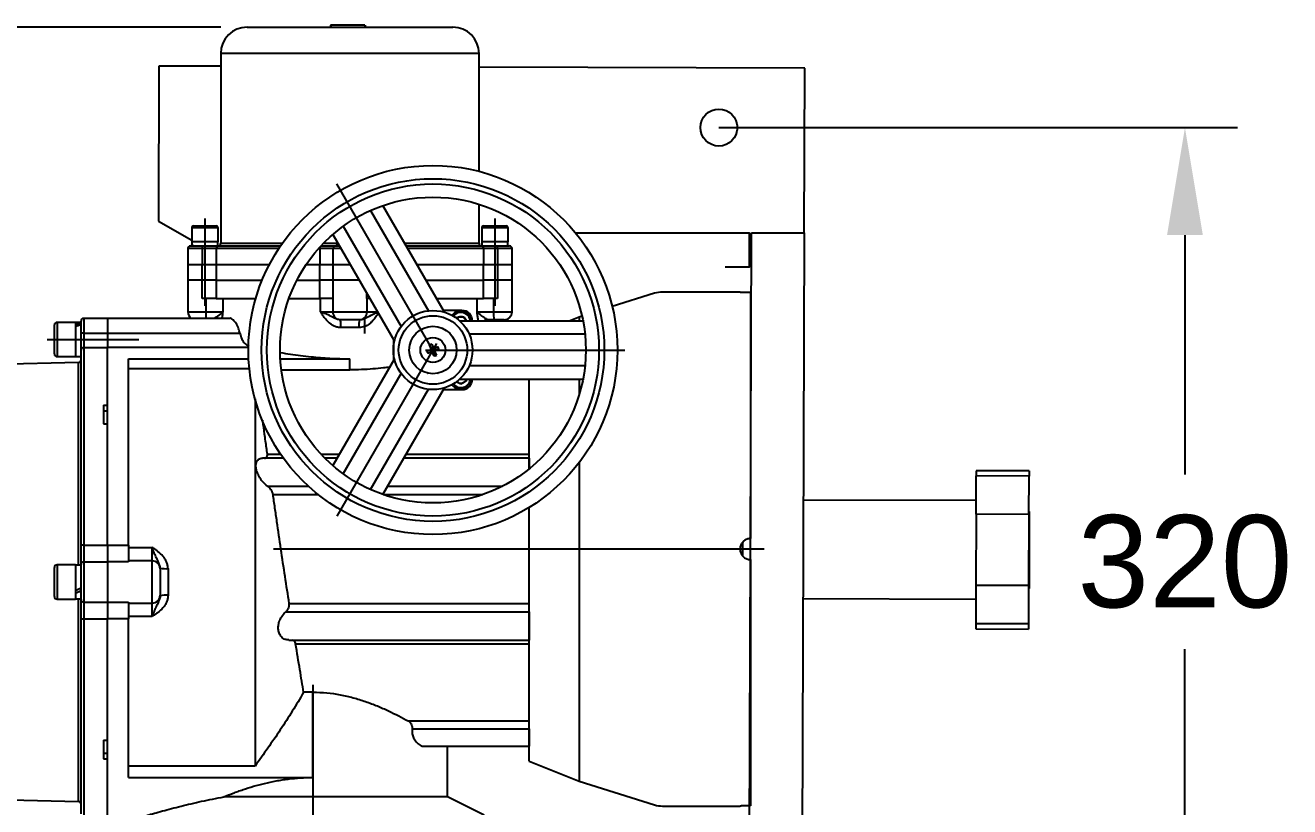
# Model space of a CAD drawing. Header units: millimetres. Extents: x 2928 to 3086, y 1537 to 1648.
# Drawn here: x 2961.34 to 3009.31, y 1559.6 to 1589.24 of the extents above; entities that cross this region are included whole.
import ezdxf

# ---------------------------------------------------------------- set-up
doc = ezdxf.new("R2010")
doc.units = ezdxf.units.MM
doc.layers.add('AM_5', color=3, linetype='Continuous', lineweight=25)
doc.layers.add('标注层', color=4, linetype='Continuous', lineweight=25)
doc.styles.get("Standard").update_dxf_attribs({"font": 'arial.ttf'})
doc.dimstyles.new('AM_ISO$0', dxfattribs={"dimtxt": 3.5, "dimasz": 3.5, "dimexe": 1, "dimexo": 1, "dimgap": 1.5, "dimtad": 1, "dimdsep": 46, "dimtxsty": 'Standard', "dimcen": 0, "dimclrd": 256, "dimclre": 256, "dimclrt": 2, "dimadec": 0, "dimazin": 2, "dimtp": 0.1, "dimtm": 0.1, "dimtfac": 0.71, "dimtdec": 3, "dimtmove": 0, "dimatfit": 3, "dimfxl": 0, "dimlwd": -1, "dimlwe": -1, "dimarcsym": 0})
doc.dimstyles.new('ISO-25', dxfattribs={"dimtxt": 2.5, "dimasz": 2.5, "dimexe": 1.25, "dimexo": 0.625, "dimtad": 1, "dimtxsty": 'Standard', "dimcen": 2.5, "dimadec": 0, "dimazin": 0, "dimtfac": 1, "dimtmove": 0, "dimatfit": 3, "dimfxl": 0, "dimarcsym": 0})

# ---------------------------------------------------------------- blocks, each defined once
blk = doc.blocks.new('*D33')
at = {"layer": 'Defpoints', "color": 0, "transparency": 16777216}
for p in [(2987.655, 1585.362), (2987.549, 1553.392), (3005.336, 1553.392)]:
    blk.add_point(p, dxfattribs=at)
at = {"layer": '标注层', "color": 0, "lineweight": -2, "transparency": 16777216}
for p, q in [((2987.655, 1585.362), (3007.336, 1585.362)), ((3005.336, 1581.282), (3005.336, 1572.198)), ((3005.336, 1557.472), (3005.336, 1565.574)), ((2987.549, 1553.392), (3007.336, 1553.392))]:
    blk.add_line(p, q, dxfattribs=at)
at = {"layer": '标注层', "color": 0, "transparency": 16777216}
for points in [[(3004.656, 1581.282), (3006.016, 1581.282), (3005.336, 1585.362)], [(3004.656, 1557.472), (3006.016, 1557.472), (3005.336, 1553.392)]]:
    blk.add_solid(points, dxfattribs=at)
at = {"layer": '标注层', "color": 0, "transparency": 16777216, "insert": (3005.336, 1568.886), "char_height": 3.5, "attachment_point": 5}
blk.add_mtext('320', dxfattribs=at)
blk = doc.blocks.new('*D35')
at = {"layer": 'AM_5', "linetype": 'ByBlock', "transparency": 16777216}
for p, q in [((2968.756, 1589.174), (2944.416, 1589.174)), ((2945.416, 1585.674), (2945.416, 1554.698)), ((2965.291, 1551.198), (2944.416, 1551.198))]:
    blk.add_line(p, q, dxfattribs=at)
at = {"layer": 'AM_5', "transparency": 16777216}
for points in [[(2944.833, 1585.674), (2946, 1585.674), (2945.416, 1589.174)], [(2944.833, 1554.698), (2946, 1554.698), (2945.416, 1551.198)]]:
    blk.add_solid(points, dxfattribs=at)
at = {"layer": 'Defpoints', "color": 0, "transparency": 16777216}
for p in [(2969.756, 1589.174), (2945.416, 1551.198), (2966.291, 1551.198)]:
    blk.add_point(p, dxfattribs=at)
at = {"layer": 'AM_5', "color": 2, "transparency": 16777216, "insert": (2942.129, 1570.186), "char_height": 3.5, "attachment_point": 5, "rotation": 90}
blk.add_mtext('450', dxfattribs=at)

msp = doc.modelspace()

# ---------------------------------------------------------------- linework, layer by layer
at = {"color": 7, "linetype": 'Continuous', "lineweight": 25}
for p, q in [((2972.9201, 1589.244), (2972.9201, 1589.174)), ((2972.9347, 1589.244), (2972.9201, 1589.244)), ((2972.9347, 1589.244), (2972.9347, 1589.174)), ((2974.2196, 1589.244), (2972.9347, 1589.244)), ((2974.2196, 1589.244), (2974.2196, 1589.174)), ((2974.2343, 1589.244), (2974.2343, 1589.174)), ((2969.7563, 1589.174), (2977.5563, 1589.174)), ((2968.7563, 1588.174), (2968.7563, 1580.974)), ((2978.5563, 1588.174), (2968.7563, 1588.174)), ((2978.5563, 1583.7017), (2978.5563, 1588.174)), ((2966.4131, 1587.698), (2966.3935, 1581.8109)), ((2968.7563, 1587.6901), (2966.4131, 1587.698)), ((2990.913, 1587.6162), (2978.5563, 1587.6574)), ((2990.8921, 1581.3662), (2990.913, 1587.6162)), ((2976.946, 1576.682), (2973.1666, 1583.2281)), ((2974.4415, 1582.22), (2976.6385, 1578.4146)), ((2977.2476, 1578.3597), (2974.9116, 1582.4058)), ((2978.5563, 1580.974), (2978.5563, 1582.4537)), ((2966.3935, 1581.8109), (2967.6563, 1581.0931)), ((2967.7313, 1581.634), (2968.5813, 1581.634)), ((2968.1563, 1581.9134), (2968.1563, 1578.5946)), ((2973.4023, 1581.62), (2975.5993, 1577.8146)), ((2978.7313, 1581.634), (2979.5813, 1581.634)), ((2979.1563, 1581.9134), (2979.1563, 1578.5946)), ((2967.6563, 1581.559), (2967.6563, 1581.034)), ((2968.6563, 1581.559), (2967.6563, 1581.559)), ((2968.6563, 1581.034), (2968.6563, 1581.559)), ((2973.0063, 1581.3058), (2975.3429, 1577.2586)), ((2978.6563, 1581.559), (2978.6563, 1581.034)), ((2979.6563, 1581.559), (2978.6563, 1581.559)), ((2979.6563, 1581.034), (2979.6563, 1581.559)), ((2988.8521, 1569.3729), (2988.8921, 1581.3729)), ((2988.8921, 1581.3729), (2990.8921, 1581.3662)), ((2990.8921, 1581.3662), (2990.8521, 1569.3663)), ((2967.5063, 1580.774), (2967.5063, 1580.174)), ((2968.0526, 1580.774), (2967.5063, 1580.774)), ((2967.6063, 1580.874), (2968.0685, 1580.874)), ((2968.6563, 1581.034), (2967.6563, 1581.034)), ((2968.583, 1580.774), (2968.0526, 1580.774)), ((2968.0526, 1580.774), (2968.0526, 1580.174)), ((2968.0685, 1580.874), (2968.6805, 1580.874)), ((2968.583, 1580.774), (2968.583, 1580.174)), ((2970.9602, 1580.774), (2968.583, 1580.774)), ((2968.6503, 1580.874), (2968.6503, 1581.034)), ((2968.6805, 1580.874), (2971.0273, 1580.874)), ((2968.7563, 1580.974), (2971.0969, 1580.974)), ((2972.5156, 1580.774), (2972.4684, 1580.774)), ((2973.0146, 1580.774), (2972.5156, 1580.774)), ((2972.5156, 1580.774), (2972.5156, 1580.174)), ((2972.5593, 1580.874), (2973.1134, 1580.874)), ((2972.6545, 1580.974), (2973.1657, 1580.974)), ((2973.0146, 1580.774), (2973.0146, 1580.174)), ((2973.3133, 1580.774), (2973.0146, 1580.774)), ((2973.1134, 1580.874), (2973.2556, 1580.874)), ((2973.1563, 1581.046), (2973.1563, 1581.034)), ((2973.1632, 1581.034), (2973.1563, 1581.034)), ((2975.7382, 1580.974), (2978.5563, 1580.974)), ((2975.796, 1580.874), (2978.6321, 1580.874)), ((2978.7296, 1580.774), (2975.8537, 1580.774)), ((2978.6321, 1580.874), (2979.2441, 1580.874)), ((2979.6563, 1581.034), (2978.6563, 1581.034)), ((2978.7296, 1580.774), (2978.7296, 1580.174)), ((2979.2601, 1580.774), (2978.7296, 1580.774)), ((2979.2441, 1580.874), (2979.7063, 1580.874)), ((2979.2601, 1580.774), (2979.2601, 1580.174)), ((2979.8063, 1580.774), (2979.2601, 1580.774)), ((2979.6503, 1580.874), (2979.6503, 1581.034)), ((2979.8063, 1580.174), (2979.8063, 1580.774)), ((2967.5063, 1580.174), (2967.5063, 1579.574)), ((2967.5063, 1580.174), (2968.0526, 1580.174)), ((2968.0526, 1579.574), (2968.0526, 1580.174)), ((2968.0526, 1580.174), (2968.583, 1580.174)), ((2968.583, 1580.174), (2968.583, 1579.574)), ((2968.583, 1580.174), (2970.6065, 1580.174)), ((2972.0024, 1580.174), (2972.5156, 1580.174)), ((2972.5156, 1579.574), (2972.5156, 1580.174)), ((2972.5156, 1580.174), (2973.0146, 1580.174)), ((2973.0146, 1580.174), (2973.0146, 1579.574)), ((2973.0146, 1580.174), (2973.6598, 1580.174)), ((2976.2001, 1580.174), (2978.7296, 1580.174)), ((2978.7296, 1579.574), (2978.7296, 1580.174)), ((2978.7296, 1580.174), (2979.2601, 1580.174)), ((2979.2601, 1580.174), (2979.2601, 1579.574)), ((2979.2601, 1580.174), (2979.8063, 1580.174)), ((2979.8063, 1579.574), (2979.8063, 1580.174)), ((2967.5063, 1579.574), (2967.5063, 1578.374)), ((2968.0526, 1579.574), (2967.5063, 1579.574)), ((2968.583, 1579.574), (2968.0526, 1579.574)), ((2968.0526, 1578.874), (2968.0526, 1579.574)), ((2968.583, 1579.574), (2970.3273, 1579.574)), ((2968.583, 1579.574), (2968.583, 1578.874)), ((2971.6471, 1579.574), (2972.5156, 1579.574)), ((2973.0146, 1579.574), (2972.5156, 1579.574)), ((2972.5156, 1578.874), (2972.5156, 1579.574)), ((2974.0062, 1579.574), (2973.0146, 1579.574)), ((2973.0146, 1579.574), (2973.0146, 1578.874)), ((2976.5465, 1579.574), (2978.7296, 1579.574)), ((2979.2601, 1579.574), (2978.7296, 1579.574)), ((2978.7296, 1578.874), (2978.7296, 1579.574)), ((2979.8063, 1579.574), (2979.2601, 1579.574)), ((2979.2601, 1579.574), (2979.2601, 1578.874)), ((2979.8063, 1578.374), (2979.8063, 1579.574)), ((2968.583, 1578.874), (2968.0526, 1578.874)), ((2968.2041, 1578.374), (2968.2041, 1578.874)), ((2968.583, 1578.874), (2970.0834, 1578.874)), ((2968.8328, 1578.874), (2968.8328, 1578.374)), ((2971.3439, 1578.874), (2972.5156, 1578.874)), ((2973.0146, 1578.874), (2972.5156, 1578.874)), ((2972.5445, 1578.374), (2972.5445, 1578.874)), ((2973.0063, 1578.874), (2973.0063, 1578.374)), ((2974.298, 1578.874), (2974.298, 1579.0685)), ((2974.4103, 1578.874), (2974.298, 1578.874)), ((2974.3063, 1578.374), (2974.3063, 1578.874)), ((2976.9507, 1578.874), (2978.7296, 1578.874)), ((2978.4798, 1578.374), (2978.4798, 1578.874)), ((2979.2601, 1578.874), (2978.7296, 1578.874)), ((2979.1086, 1578.874), (2979.1086, 1578.374)), ((2985.209, 1579.077), (2983.6099, 1578.5707)), ((2988.4614, 1579.1237), (2985.5109, 1579.1237)), ((2988.8563, 1579.1155), (2988.8563, 1569.7737)), ((2967.5063, 1578.374), (2968.2041, 1578.374)), ((2968.2041, 1578.374), (2968.8328, 1578.374)), ((2972.5445, 1578.374), (2973.0063, 1578.374)), ((2973.0063, 1578.374), (2974.3063, 1578.374)), ((2974.3063, 1578.374), (2974.699, 1578.374)), ((2977.9063, 1578.424), (2977.2105, 1578.424)), ((2978.4798, 1578.374), (2979.1086, 1578.374)), ((2979.1086, 1578.374), (2979.8063, 1578.374)), ((2982.4625, 1578.2073), (2982.3563, 1578.1737)), ((2962.4463, 1576.774), (2962.4463, 1577.874)), ((2963.2463, 1577.974), (2962.5463, 1577.974)), ((2962.5463, 1577.974), (2962.5463, 1576.674)), ((2963.2463, 1577.974), (2963.2463, 1576.674)), ((2963.4563, 1577.968), (2963.2463, 1577.968)), ((2963.4563, 1577.5342), (2963.4563, 1578.024)), ((2964.4563, 1578.124), (2963.5563, 1578.124)), ((2963.5563, 1578.124), (2963.5563, 1577.5642)), ((2969.0861, 1578.124), (2964.4563, 1578.124)), ((2964.4563, 1578.124), (2964.4563, 1577.5642)), ((2973.3063, 1578.074), (2973.2933, 1578.074)), ((2974.0063, 1578.074), (2973.3063, 1578.074)), ((2973.9985, 1577.774), (2973.3141, 1577.774)), ((2974.0193, 1578.074), (2974.0063, 1578.074)), ((2974.2073, 1578.1512), (2974.2073, 1577.5523)), ((2974.2162, 1578.1597), (2974.2162, 1577.5523)), ((2977.7134, 1578.1186), (2977.7515, 1578.1846)), ((2977.7515, 1578.1846), (2977.9824, 1578.1846)), ((2982.501, 1578.024), (2977.8267, 1578.024)), ((2977.9824, 1578.1846), (2978.0752, 1578.024)), ((2979.1306, 1578.074), (2978.8938, 1578.074)), ((2979.5063, 1578.074), (2979.1306, 1578.074)), ((2982.3563, 1578.1737), (2981.977, 1578.024)), ((2982.3563, 1578.1737), (2982.3563, 1578.024)), ((2962.1669, 1577.324), (2965.6455, 1577.324)), ((2963.4563, 1576.9154), (2963.4563, 1577.5342)), ((2963.5563, 1577.5642), (2963.5563, 1577.0142)), ((2963.5563, 1577.5642), (2964.4563, 1577.5642)), ((2964.4563, 1577.5642), (2964.4563, 1577.0142)), ((2964.4563, 1577.5642), (2969.4837, 1577.5642)), ((2974.2073, 1577.5523), (2974.2162, 1577.5523)), ((2975.3063, 1577.322), (2975.3063, 1576.5259)), ((2982.5752, 1577.524), (2978.1811, 1577.524)), ((2963.4563, 1569.51), (2963.4563, 1576.9154)), ((2963.5563, 1577.0142), (2963.5563, 1569.5256)), ((2963.5563, 1577.0142), (2964.4563, 1577.0142)), ((2964.4563, 1574.8317), (2964.4563, 1577.0142)), ((2964.4563, 1569.5256), (2964.4563, 1577.0142)), ((2969.8069, 1577.0142), (2964.4563, 1577.0142)), ((2976.946, 1577.1659), (2973.1666, 1570.6198)), ((2976.5269, 1576.924), (2984.0857, 1576.924)), ((2976.7368, 1576.8422), (2976.6994, 1576.9328)), ((2976.7246, 1576.9935), (2976.8151, 1577.0309)), ((2976.8881, 1576.8544), (2976.7975, 1576.817)), ((2976.8758, 1577.0057), (2976.9133, 1576.9151)), ((2963.3589, 1576.4535), (2954.9205, 1576.2325)), ((2962.5463, 1576.674), (2963.2463, 1576.674)), ((2963.2463, 1576.68), (2963.4563, 1576.68)), ((2963.3589, 1568.768), (2963.3589, 1576.4535)), ((2965.2563, 1576.5914), (2969.8142, 1576.5914)), ((2965.2563, 1569.5256), (2965.2563, 1576.5914)), ((2971.0159, 1576.5914), (2973.6563, 1576.5914)), ((2975.3438, 1576.5908), (2973.0063, 1572.5422)), ((2973.6563, 1576.171), (2973.6563, 1576.5914)), ((2982.5752, 1576.324), (2978.1811, 1576.324)), ((2965.2563, 1576.2184), (2969.842, 1576.2184)), ((2971.0554, 1576.171), (2973.6563, 1576.171)), ((2973.4023, 1572.228), (2975.5993, 1576.0334)), ((2976.6063, 1576.0465), (2976.6063, 1576.044)), ((2976.6063, 1576.044), (2976.6176, 1576.044)), ((2976.995, 1576.044), (2977.0063, 1576.044)), ((2977.0063, 1576.044), (2977.0063, 1576.0465)), ((2977.8298, 1575.824), (2982.501, 1575.824)), ((2978.067, 1575.824), (2978.067, 1575.7478)), ((2980.4563, 1572.9746), (2980.4563, 1575.824)), ((2980.4563, 1572.4165), (2980.4563, 1575.824)), ((2982.3563, 1575.824), (2982.3563, 1575.2395)), ((2974.4415, 1571.628), (2976.6385, 1575.4334)), ((2974.9116, 1571.4422), (2977.2474, 1575.488)), ((2977.2105, 1575.424), (2977.9063, 1575.424)), ((2977.867, 1575.6324), (2977.7072, 1575.7246)), ((2978.067, 1575.7478), (2977.867, 1575.6324)), ((2970.0563, 1575.0699), (2970.0563, 1561.1374)), ((2964.3063, 1574.8317), (2964.4563, 1574.8317)), ((2964.3063, 1574.8317), (2964.3063, 1574.1245)), ((2964.3063, 1574.6192), (2964.4563, 1574.6192)), ((2964.3063, 1574.1245), (2964.4563, 1574.1245)), ((2964.4563, 1569.5256), (2964.4563, 1574.1245)), ((2970.5249, 1572.9746), (2971.0268, 1572.9746)), ((2972.5587, 1572.9746), (2973.256, 1572.9746)), ((2975.7963, 1572.9746), (2980.4563, 1572.9746)), ((2980.4563, 1572.825), (2980.4563, 1572.9746)), ((2971.132, 1572.825), (2970.3396, 1572.825)), ((2973.1696, 1572.825), (2972.7029, 1572.825)), ((2980.4563, 1572.825), (2975.7099, 1572.825)), ((2980.4563, 1572.825), (2980.4563, 1572.4165)), ((2982.3563, 1572.6581), (2982.3563, 1560.5737)), ((2997.4154, 1570.6943), (2997.4202, 1572.1508)), ((2997.4209, 1572.3443), (2997.4202, 1572.1508)), ((2999.4202, 1572.1441), (2997.4202, 1572.1508)), ((2999.4209, 1572.3377), (2997.4209, 1572.3443)), ((2999.4153, 1570.6877), (2999.4202, 1572.1441)), ((2999.4209, 1572.3377), (2999.4202, 1572.1441)), ((2970.5351, 1571.757), (2972.0838, 1571.757)), ((2975.0933, 1571.757), (2979.4411, 1571.757)), ((2970.7401, 1571.4398), (2972.4562, 1571.4398)), ((2974.9186, 1571.4398), (2978.6941, 1571.4398)), ((2997.4171, 1571.212), (2990.8583, 1571.2339)), ((2980.4563, 1561.3237), (2980.4563, 1570.9509)), ((2980.4563, 1567.3082), (2980.4563, 1570.9494)), ((2997.4154, 1570.6943), (2997.4063, 1567.9944)), ((2999.4153, 1570.6877), (2997.4154, 1570.6943)), ((2999.4153, 1570.6877), (2999.4063, 1567.9877)), ((2999.4451, 1570.7935), (2999.4157, 1570.7936)), ((2999.4403, 1569.3376), (2999.4451, 1570.7935)), ((2988.5563, 1569.6303), (2988.5563, 1569.115)), ((2963.4563, 1568.7917), (2963.4563, 1569.51)), ((2963.5563, 1569.5256), (2963.5563, 1568.8871)), ((2963.5563, 1569.5256), (2964.4563, 1569.5256)), ((2964.4563, 1569.5256), (2964.4563, 1568.8871)), ((2964.4563, 1569.5256), (2965.2563, 1569.5256)), ((2965.2563, 1569.5256), (2965.2563, 1568.8871)), ((2965.2563, 1569.4321), (2966.1563, 1569.4321)), ((2966.1563, 1568.924), (2966.1563, 1569.4321)), ((2989.3686, 1569.3729), (2970.7611, 1569.3729)), ((2988.812, 1557.373), (2988.8521, 1569.3729)), ((2990.8521, 1569.3663), (2990.812, 1557.3663)), ((2999.4354, 1567.8817), (2999.4403, 1569.3376)), ((2962.4463, 1567.574), (2962.4463, 1568.674)), ((2963.2463, 1568.774), (2962.5463, 1568.774)), ((2962.5463, 1568.774), (2962.5463, 1567.474)), ((2963.2463, 1568.774), (2963.2463, 1567.474)), ((2963.4563, 1568.768), (2963.2463, 1568.768)), ((2963.4563, 1567.4563), (2963.4563, 1568.7917)), ((2963.5563, 1568.8871), (2963.5563, 1567.3609)), ((2963.5563, 1568.8871), (2964.4563, 1568.8871)), ((2964.4563, 1568.8871), (2964.4563, 1567.3609)), ((2965.2563, 1568.8871), (2964.4563, 1568.8871)), ((2966.1563, 1568.924), (2965.2563, 1568.924)), ((2966.1563, 1567.324), (2966.1563, 1568.924)), ((2966.4563, 1568.6474), (2966.4563, 1568.6236)), ((2966.4563, 1568.624), (2966.4563, 1567.624)), ((2966.7563, 1568.6299), (2966.7563, 1567.6181)), ((2988.8563, 1568.9737), (2988.8563, 1559.6319)), ((2997.4063, 1567.9944), (2997.4015, 1566.5379)), ((2999.4063, 1567.9877), (2997.4063, 1567.9944)), ((2999.4063, 1567.9877), (2999.4015, 1566.5312)), ((2999.406, 1567.8818), (2999.4354, 1567.8817)), ((2962.5463, 1567.474), (2963.2463, 1567.474)), ((2963.2463, 1567.48), (2963.4563, 1567.48)), ((2963.3589, 1559.7945), (2963.3589, 1567.48)), ((2963.4563, 1566.738), (2963.4563, 1567.4563)), ((2963.5563, 1567.3609), (2964.4563, 1567.3609)), ((2963.5563, 1567.3609), (2963.5563, 1566.7224)), ((2964.4563, 1567.3609), (2964.4563, 1566.7224)), ((2964.4563, 1567.3609), (2965.2563, 1567.3609)), ((2965.2563, 1567.3609), (2965.2563, 1566.7224)), ((2965.2563, 1567.324), (2966.1563, 1567.324)), ((2966.1563, 1566.8158), (2966.1563, 1567.324)), ((2966.4563, 1567.6244), (2966.4563, 1567.6005)), ((2971.3546, 1567.3082), (2980.4563, 1567.3082)), ((2980.4563, 1566.991), (2980.4563, 1567.3082)), ((2990.8458, 1567.4986), (2997.4046, 1567.4767)), ((2963.4563, 1559.3326), (2963.4563, 1566.738)), ((2963.5563, 1566.7224), (2964.4563, 1566.7224)), ((2963.5563, 1566.7224), (2963.5563, 1559.2338)), ((2964.4563, 1562.1234), (2964.4563, 1566.7224)), ((2965.2563, 1566.7224), (2964.4563, 1566.7224)), ((2964.4563, 1559.2338), (2964.4563, 1566.7224)), ((2966.1563, 1566.8158), (2965.2563, 1566.8158)), ((2965.2563, 1560.7084), (2965.2563, 1566.7224)), ((2971.227, 1566.991), (2980.4563, 1566.991)), ((2980.4563, 1566.991), (2980.4563, 1565.923)), ((2997.4015, 1566.5379), (2997.4008, 1566.3444)), ((2997.4008, 1566.3444), (2999.4008, 1566.3377)), ((2999.4015, 1566.5312), (2997.4015, 1566.5379)), ((2999.4015, 1566.5312), (2999.4008, 1566.3377)), ((2971.3379, 1565.923), (2980.4563, 1565.923)), ((2971.5983, 1565.7733), (2980.4563, 1565.7733)), ((2980.4563, 1565.7733), (2980.4563, 1565.923)), ((2980.4563, 1562.8519), (2980.4563, 1565.7733)), ((2972.2563, 1563.9433), (2971.902, 1563.9433)), ((2972.2563, 1560.7084), (2972.2563, 1563.9433)), ((2972.2593, 1552.6446), (2972.2593, 1564.2227)), ((2975.8682, 1562.8519), (2980.4563, 1562.8519)), ((2976.0147, 1562.5565), (2980.4563, 1562.5565)), ((2980.4563, 1562.5565), (2980.4563, 1562.8519)), ((2980.4563, 1562.5565), (2980.4563, 1561.8911)), ((2964.3063, 1562.1234), (2964.4563, 1562.1234)), ((2964.3063, 1562.1234), (2964.3063, 1561.4163)), ((2964.3063, 1561.6288), (2964.4563, 1561.6288)), ((2976.4823, 1561.8911), (2980.4563, 1561.8911)), ((2977.3563, 1559.974), (2977.3563, 1561.8911)), ((2964.3063, 1561.4163), (2964.4563, 1561.4163)), ((2964.4563, 1559.2338), (2964.4563, 1561.4163)), ((2970.0563, 1561.1374), (2965.2563, 1561.1374)), ((2980.4563, 1561.3237), (2982.3563, 1560.5737)), ((2965.2563, 1560.7084), (2972.2563, 1560.7084)), ((2982.3563, 1560.5737), (2985.209, 1559.6703)), ((2954.9205, 1560.0154), (2963.3589, 1559.7945)), ((2977.3563, 1559.974), (2968.8751, 1559.974)), ((2978.7563, 1559.274), (2977.3563, 1559.974)), ((2985.5109, 1559.6237), (2988.4614, 1559.6237))]:
    msp.add_line(p, q, dxfattribs=at)
msp.add_lwpolyline([(2987.8895, 1580.0753), (2988.812, 1580.0753), (2988.812, 1581.3595), (2982.2217, 1581.3595)])
at = {"color": 7, "linetype": 'Continuous', "lineweight": 25, "flags": 128}
for points in [[(2963.5563, 1577.5642), (2963.5368, 1577.5636), (2963.518, 1577.5619), (2963.5008, 1577.5591), (2963.4856, 1577.5554), (2963.4732, 1577.5508), (2963.4639, 1577.5457), (2963.4582, 1577.54), (2963.4563, 1577.5342)], [(2976.5793, 1576.8832), (2976.5959, 1576.8901), (2976.6126, 1576.897), (2976.6294, 1576.9039), (2976.6463, 1576.9109), (2976.6633, 1576.9179), (2976.6803, 1576.9249), (2976.6974, 1576.932), (2976.7146, 1576.9391)], [(2976.752, 1576.8485), (2976.7349, 1576.8414), (2976.7178, 1576.8344), (2976.7007, 1576.8273), (2976.6837, 1576.8203), (2976.6669, 1576.8133), (2976.65, 1576.8064), (2976.6333, 1576.7995), (2976.6167, 1576.7926)], [(2976.7309, 1576.9783), (2976.7238, 1576.9954), (2976.7167, 1577.0125), (2976.7097, 1577.0296), (2976.7027, 1577.0465), (2976.6957, 1577.0634), (2976.6887, 1577.0802), (2976.6818, 1577.097), (2976.675, 1577.1136)], [(2976.7655, 1577.151), (2976.7724, 1577.1344), (2976.7793, 1577.1177), (2976.7863, 1577.1009), (2976.7932, 1577.084), (2976.8002, 1577.067), (2976.8073, 1577.0499), (2976.8144, 1577.0328), (2976.8214, 1577.0157)], [(2976.8471, 1576.697), (2976.8402, 1576.7136), (2976.8333, 1576.7303), (2976.8264, 1576.7471), (2976.8194, 1576.764), (2976.8124, 1576.781), (2976.8053, 1576.798), (2976.7983, 1576.8151), (2976.7912, 1576.8322)], [(2976.8606, 1576.9994), (2976.8778, 1577.0065), (2976.8949, 1577.0136), (2976.9119, 1577.0206), (2976.9289, 1577.0276), (2976.9458, 1577.0346), (2976.9626, 1577.0416), (2976.9793, 1577.0485), (2976.9959, 1577.0553)], [(2976.8818, 1576.8697), (2976.8889, 1576.8525), (2976.8959, 1576.8354), (2976.903, 1576.8184), (2976.91, 1576.8014), (2976.917, 1576.7845), (2976.9239, 1576.7677), (2976.9308, 1576.751), (2976.9377, 1576.7344)], [(2977.0333, 1576.9647), (2977.0167, 1576.9579), (2977, 1576.951), (2976.9832, 1576.944), (2976.9663, 1576.9371), (2976.9493, 1576.93), (2976.9323, 1576.923), (2976.9152, 1576.9159), (2976.898, 1576.9088)]]:
    msp.add_lwpolyline(points, dxfattribs=at)
at = {"color": 7, "linetype": 'Continuous', "lineweight": 25}
for centre, radius in [((2987.6555, 1585.3624), 0.7), ((2976.8063, 1576.924), 7), ((2976.8063, 1576.924), 6.5), ((2976.8063, 1576.924), 6.3), ((2976.8063, 1576.924), 5.8), ((2976.8063, 1576.924), 1.5), ((2976.8063, 1576.924), 1.3), ((2976.8063, 1576.924), 0.9), ((2976.8063, 1576.924), 0.475)]:
    msp.add_circle(centre, radius, dxfattribs=at)
for centre, radius, start, end in [((2969.7563, 1588.174), 1, 90, 180), ((2977.5563, 1588.174), 1, 0, 90), ((2967.7313, 1581.559), 0.075, 90, 180), ((2968.5813, 1581.559), 0.075, 0, 90), ((2978.7313, 1581.559), 0.075, 90, 180), ((2979.5813, 1581.559), 0.075, 0, 90), ((2967.6063, 1580.774), 0.1, 90, 180), ((2968.2212, 1580.7983), 0.1703, 153.63866, 188.22397), ((2968.6818, 1580.7752), 0.0988, 90.71553, 180.69753), ((2968.6563, 1580.974), 0.1, 270, 0), ((2972.8924, 1580.7767), 0.3768, 171.76363, 180.42265), ((2973.114, 1580.7746), 0.0994, 90.37263, 180.36677), ((2978.6563, 1580.974), 0.1, 180, 270), ((2978.6309, 1580.7752), 0.0988, 359.30245, 89.2846), ((2979.0915, 1580.7983), 0.1704, 351.77762, 26.35985), ((2979.7063, 1580.774), 0.1, 0, 90), ((2985.5109, 1578.1237), 1, 90, 107.57126), ((2967.8063, 1578.374), 0.3, 180, 236.44269), ((2965.8085, 1578.3432), 2.3958, 354.74947, 0.73573), ((2973.3063, 1578.374), 0.3, 180, 270), ((2974.0063, 1578.374), 0.3, 270, 0), ((2977.867, 1577.9846), 0.425, 5.31115, 143.1443), ((2977.867, 1577.9846), 0.3625, 6.23022, 141.9402), ((2977.9063, 1578.024), 0.4, 0, 90), ((2980.1461, 1578.2994), 1.0403, 175.88789, 192.51428), ((2979.5063, 1578.374), 0.3, 270, 0), ((2962.5463, 1577.874), 0.1, 90, 180), ((2963.5563, 1578.024), 0.1, 90, 180), ((2972.2137, 1577.8486), 1.1029, 356.11923, 11.79063), ((2975.0989, 1577.8486), 1.1029, 168.20937, 183.88077), ((2977.867, 1577.9846), 0.2, 90, 138.82255), ((2977.867, 1577.9846), 0.2, 30, 90), ((2977.867, 1577.9846), 0.2, 11.344, 30), ((2978.8938, 1577.7752), 0.2988, 90.00512, 123.62818), ((2978.9063, 1577.774), 0.3, 90, 123.55731), ((2962.5463, 1576.774), 0.1, 180, 270), ((2963.5557, 1576.9148), 0.0994, 89.65019, 179.64629), ((2978.0336, 1577.431), 1.554, 200.64133, 204.25508), ((2977.3135, 1575.6964), 1.5544, 110.64186, 114.25472), ((2975.5794, 1576.4171), 1.5537, 20.64107, 24.25567), ((2963.3563, 1576.5534), 0.1, 271.5, 0), ((2976.2991, 1578.1517), 1.5545, 290.64197, 294.25461), ((2977.867, 1575.8633), 0.425, 216.8557, 354.68885), ((2977.867, 1575.8633), 0.3625, 218.0598, 353.76978), ((2977.9063, 1575.824), 0.4, 270, 0), ((2977.867, 1575.8633), 0.2, 300, 348.656), ((2977.867, 1575.8633), 0.2, 221.17745, 240), ((2977.867, 1575.8633), 0.2, 240, 300), ((2963.5319, 1569.3533), 0.1739, 81.93779, 115.76545), ((2962.5463, 1568.674), 0.1, 90, 180), ((2963.5541, 1568.7893), 0.0978, 88.67891, 178.61504), ((2966.1563, 1568.624), 0.3, 0, 90), ((2966.6816, 1569.9254), 1.2977, 260.00361, 273.302), ((2962.5463, 1567.574), 0.1, 180, 270), ((2963.5541, 1567.4586), 0.0978, 181.38505, 271.32103), ((2966.1563, 1567.624), 0.3, 270, 0), ((2966.6816, 1566.3226), 1.2976, 86.69789, 99.99652), ((2963.5319, 1566.8946), 0.1739, 244.23434, 278.06232), ((2963.3563, 1559.6945), 0.1, 0, 88.5), ((2985.5109, 1560.6237), 1, 252.42874, 270)]:
    msp.add_arc(centre, radius, start, end, dxfattribs=at)
for centre, major_axis, ratio, start_param, end_param in [((2968.1563, 1581.034), (0, 0.8556), 0.5773503, 1.5707963, 1.7588997), ((2968.1563, 1580.874), (0, 0.8556), 0.5773503, 1.4771615, 1.5707963), ((2973.6563, 1581.034), (0, 0.8556), 0.5773503, 1.5707963, 1.7588997), ((2973.6563, 1580.874), (0, 0.8556), 0.5773503, 1.4771615, 1.5707963), ((2979.1563, 1581.034), (0, 0.8556), 0.5773503, 1.5707963, 1.7588997), ((2979.1563, 1580.874), (0, 0.8556), 0.5773503, 1.4771615, 1.5707963), ((2963.2463, 1577.324), (-1.0998, -0.4162), 0.4468137, 4.3554817, 4.5448784), ((2963.4563, 1577.324), (-1.0998, -0.4162), 0.4468137, 4.5448784, 4.734275), ((2963.2463, 1568.124), (-1.1069, -0.5902), 0.2328267, 1.4472938, 1.6366905), ((2963.4563, 1568.124), (-1.1069, -0.5902), 0.2328267, 1.2578971, 1.4472938), ((2963.4563, 1568.124), (-0.746, -0.3977), 0.2328267, 1.378906, 1.4472938)]:
    msp.add_ellipse(centre, major_axis=major_axis, ratio=ratio, start_param=start_param, end_param=end_param, dxfattribs=at)
for points, knots in [([(2988.4614, 1579.1235), (2988.46, 1579.1235), (2988.4546, 1579.1238), (2988.4917, 1579.1222), (2988.5689, 1579.1196), (2988.6814, 1579.1168), (2988.7833, 1579.1156), (2988.8422, 1579.1155), (2988.8563, 1579.1155)], [0, 0, 0, 0, 0.0738577, 0.2883181, 0.5028448, 0.7175301, 0.9322163, 1, 1, 1, 1]), ([(2968.515, 1578.124), (2968.526, 1578.1312), (2968.5964, 1578.1776), (2968.7319, 1578.2684), (2968.809, 1578.3385), (2968.8299, 1578.3694), (2968.8327, 1578.3738), (2968.8328, 1578.374)], [0, 0, 0, 0, 0.09487291, 0.60897843, 0.9437348, 0.99770484, 1, 1, 1, 1]), ([(2968.8328, 1578.374), (2968.8327, 1578.3735), (2968.8314, 1578.3647), (2968.8223, 1578.3013), (2968.8105, 1578.2148), (2968.7997, 1578.1444), (2968.7965, 1578.124)], [0, 0, 0, 0, 0.0050573, 0.103447, 0.7403106, 1, 1, 1, 1]), ([(2973.2933, 1578.074), (2973.2566, 1578.074), (2973.2218, 1578.0796), (2973.1553, 1578.0977), (2973.1241, 1578.11), (2973.0648, 1578.1368), (2973.0366, 1578.1514), (2972.9806, 1578.1808), (2972.9529, 1578.1957), (2972.8965, 1578.2249), (2972.8678, 1578.2392), (2972.8083, 1578.2673), (2972.7774, 1578.2811), (2972.714, 1578.3082), (2972.6813, 1578.3214), (2972.631, 1578.3412), (2972.614, 1578.3477), (2972.5795, 1578.3608), (2972.5618, 1578.3675), (2972.5445, 1578.374)], [0, 0, 0, 0, 0.125, 0.125, 0.25, 0.25, 0.375, 0.375, 0.5, 0.5, 0.625, 0.625, 0.75, 0.75, 0.875, 0.875, 0.9375, 0.9375, 1, 1, 1, 1]), ([(2973.3141, 1577.774), (2973.2708, 1577.774), (2973.2285, 1577.7789), (2973.1662, 1577.7927), (2973.1457, 1577.7984), (2973.105, 1577.812), (2973.0849, 1577.8198), (2973.0263, 1577.8459), (2972.9893, 1577.8668), (2972.9186, 1577.9146), (2972.8849, 1577.9416), (2972.791, 1578.0275), (2972.7365, 1578.0923), (2972.6609, 1578.1954), (2972.6369, 1578.2306), (2972.6017, 1578.2841), (2972.5902, 1578.302), (2972.5672, 1578.3379), (2972.5558, 1578.3561), (2972.5445, 1578.374)], [0, 0, 0, 0, 0.125, 0.125, 0.1875, 0.1875, 0.25, 0.25, 0.375, 0.375, 0.5, 0.5, 0.75, 0.75, 0.875, 0.875, 0.9375, 0.9375, 1, 1, 1, 1]), ([(2974.7316, 1578.3175), (2974.7032, 1578.2732), (2974.6417, 1578.1775), (2974.5338, 1578.0393), (2974.3932, 1577.9064), (2974.2144, 1577.7982), (2974.0705, 1577.7821), (2973.9985, 1577.774)], [0, 0, 0, 0, 0.1658625, 0.3583968, 0.5503116, 0.7749747, 1, 1, 1, 1]), ([(2974.0193, 1578.074), (2974.061, 1578.0786), (2974.1517, 1578.0886), (2974.3173, 1578.1715), (2974.4842, 1578.2639), (2974.6504, 1578.3284), (2974.7116, 1578.3521)], [0, 0, 0, 0, 0.1561946, 0.3397425, 0.7570383, 1, 1, 1, 1]), ([(2978.8938, 1578.074), (2978.8825, 1578.074), (2978.8686, 1578.0796), (2978.8359, 1578.0977), (2978.8172, 1578.11), (2978.7775, 1578.1368), (2978.7563, 1578.1514), (2978.7133, 1578.1808), (2978.6915, 1578.1957), (2978.649, 1578.2249), (2978.6283, 1578.2392), (2978.5894, 1578.2673), (2978.571, 1578.2811), (2978.5381, 1578.3082), (2978.5235, 1578.3214), (2978.5047, 1578.3412), (2978.4989, 1578.3477), (2978.4885, 1578.3608), (2978.4838, 1578.3675), (2978.4798, 1578.374)], [0, 0, 0, 0, 0.125, 0.125, 0.25, 0.25, 0.375, 0.375, 0.5, 0.5, 0.625, 0.625, 0.75, 0.75, 0.875, 0.875, 0.9375, 0.9375, 1, 1, 1, 1]), ([(2978.5318, 1578.024), (2978.5307, 1578.03), (2978.5223, 1578.0773), (2978.5062, 1578.1886), (2978.4903, 1578.3012), (2978.4812, 1578.3647), (2978.4799, 1578.3735), (2978.4798, 1578.374)], [0, 0, 0, 0, 0.0618316, 0.4828194, 0.927732, 0.996467, 1, 1, 1, 1]), ([(2969.4837, 1577.5642), (2969.4678, 1577.627), (2969.4324, 1577.7666), (2969.3379, 1577.9468), (2969.219, 1578.0771), (2969.1265, 1578.1411), (2969.0875, 1578.1225), (2969.0861, 1578.1218)], [0, 0, 0, 0, 0.1911452, 0.4248165, 0.6932662, 0.9883322, 1, 1, 1, 1]), ([(2969.4837, 1577.5642), (2969.505, 1577.4864), (2969.5476, 1577.3311), (2969.6671, 1577.1568), (2969.7712, 1577.0936), (2969.825, 1577.0609)], [0, 0, 0, 0, 0.3264094, 0.6515295, 1, 1, 1, 1]), ([(2971.0191, 1576.8304), (2971.1452, 1576.809), (2971.388, 1576.7678), (2971.7841, 1576.7137), (2972.278, 1576.6562), (2972.9032, 1576.6035), (2973.4032, 1576.5955), (2973.6563, 1576.5914)], [0, 0, 0, 0, 0.1632165, 0.3142036, 0.4651846, 0.7292256, 1, 1, 1, 1]), ([(2976.7146, 1576.9391), (2976.7176, 1576.9407), (2976.7235, 1576.9438), (2976.7298, 1576.952), (2976.7332, 1576.9616), (2976.7334, 1576.9708), (2976.7316, 1576.9761), (2976.7309, 1576.9783)], [0, 0, 0, 0, 0.2138806, 0.427814, 0.6405976, 0.8528833, 1, 1, 1, 1]), ([(2976.7912, 1576.8322), (2976.7896, 1576.8352), (2976.7864, 1576.8412), (2976.7783, 1576.8475), (2976.7687, 1576.8509), (2976.7595, 1576.851), (2976.7542, 1576.8492), (2976.752, 1576.8485)], [0, 0, 0, 0, 0.2138773, 0.4278116, 0.640596, 0.8528827, 1, 1, 1, 1]), ([(2976.8214, 1577.0157), (2976.823, 1577.0127), (2976.8262, 1577.0068), (2976.8343, 1577.0004), (2976.8439, 1576.9971), (2976.8531, 1576.9969), (2976.8584, 1576.9987), (2976.8606, 1576.9994)], [0, 0, 0, 0, 0.21387697, 0.42780465, 0.64058876, 0.85288298, 1, 1, 1, 1]), ([(2976.898, 1576.9088), (2976.8951, 1576.9073), (2976.8891, 1576.9041), (2976.8828, 1576.8959), (2976.8794, 1576.8864), (2976.8792, 1576.8772), (2976.881, 1576.8719), (2976.8818, 1576.8697)], [0, 0, 0, 0, 0.2138801, 0.4278179, 0.6405984, 0.8528837, 1, 1, 1, 1]), ([(2975.1601, 1576.2726), (2975.082, 1576.2623), (2974.8763, 1576.2352), (2974.5212, 1576.2027), (2974.0972, 1576.1761), (2973.8037, 1576.1727), (2973.6563, 1576.171)], [0, 0, 0, 0, 0.1617939, 0.4260635, 0.7116926, 1, 1, 1, 1]), ([(2970.5249, 1572.9746), (2970.5141, 1573.0531), (2970.4783, 1573.3126), (2970.4209, 1573.7326), (2970.373, 1574.0851), (2970.3506, 1574.2524), (2970.3485, 1574.2679)], [0, 0, 0, 0, 0.1709293, 0.5653522, 0.959773, 1, 1, 1, 1]), ([(2970.4114, 1572.8247), (2970.4341, 1572.825), (2970.4749, 1572.8255), (2970.514, 1572.8671), (2970.5297, 1572.9191), (2970.5262, 1572.9598), (2970.5249, 1572.9746)], [0, 0, 0, 0, 0.32670405, 0.58738163, 0.84988763, 1, 1, 1, 1]), ([(2970.5351, 1571.757), (2970.4689, 1571.8116), (2970.3494, 1571.9103), (2970.2112, 1572.1106), (2970.1275, 1572.2966), (2970.0884, 1572.4642), (2970.0894, 1572.6056), (2970.126, 1572.7162), (2970.2014, 1572.7987), (2970.2795, 1572.8274), (2970.3341, 1572.8241), (2970.3396, 1572.8238)], [0, 0, 0, 0, 0.1825604, 0.3295292, 0.4460258, 0.5450675, 0.6443806, 0.7378555, 0.8376654, 0.9835511, 1, 1, 1, 1]), ([(2970.7401, 1571.4398), (2970.7377, 1571.4564), (2970.734, 1571.4729), (2970.7245, 1571.5056), (2970.7186, 1571.522), (2970.705, 1571.5538), (2970.6974, 1571.5691), (2970.6808, 1571.5987), (2970.6718, 1571.6131), (2970.6437, 1571.6537), (2970.6234, 1571.6779), (2970.5803, 1571.7217), (2970.558, 1571.7407), (2970.5351, 1571.757)], [0, 0, 0, 0, 0.125, 0.125, 0.25, 0.25, 0.375, 0.375, 0.5, 0.5, 0.75, 0.75, 1, 1, 1, 1]), ([(2971.3546, 1567.3082), (2971.3026, 1567.6416), (2971.2501, 1567.9825), (2971.1442, 1568.6788), (2971.092, 1569.0264), (2970.9889, 1569.7204), (2970.938, 1570.0668), (2970.8752, 1570.499), (2970.8627, 1570.5854), (2970.8377, 1570.7582), (2970.8252, 1570.8447), (2970.7882, 1571.1025), (2970.7639, 1571.2722), (2970.7401, 1571.4398)], [0, 0, 0, 0, 0.25, 0.25, 0.5, 0.5, 0.75, 0.75, 0.8125, 0.8125, 0.875, 0.875, 1, 1, 1, 1]), ([(2988.8563, 1569.7737), (2988.8114, 1569.7693), (2988.7214, 1569.7604), (2988.6018, 1569.6915), (2988.5107, 1569.5901), (2988.4586, 1569.4633), (2988.4514, 1569.3267), (2988.4897, 1569.1954), (2988.5694, 1569.0841), (2988.6813, 1569.0057), (2988.7833, 1568.9761), (2988.8422, 1568.9742), (2988.8563, 1568.9737)], [0, 0, 0, 0, 0.1073105, 0.2146192, 0.3219847, 0.429387, 0.5367278, 0.6440046, 0.7513145, 0.8587037, 0.9660934, 1, 1, 1, 1]), ([(2966.4563, 1568.6474), (2966.4563, 1568.6847), (2966.4508, 1568.7203), (2966.4331, 1568.7887), (2966.4211, 1568.8211), (2966.3946, 1568.8832), (2966.3801, 1568.9131), (2966.3508, 1568.9724), (2966.3359, 1569.0019), (2966.3067, 1569.0619), (2966.2923, 1569.0924), (2966.2641, 1569.1554), (2966.2501, 1569.188), (2966.2228, 1569.255), (2966.2094, 1569.2895), (2966.1894, 1569.3423), (2966.1827, 1569.3601), (2966.1695, 1569.3959), (2966.1628, 1569.4141), (2966.1563, 1569.4321)], [0, 0, 0, 0, 0.125, 0.125, 0.25, 0.25, 0.375, 0.375, 0.5, 0.5, 0.625, 0.625, 0.75, 0.75, 0.875, 0.875, 0.9375, 0.9375, 1, 1, 1, 1]), ([(2966.7563, 1568.6299), (2966.7563, 1568.6741), (2966.7515, 1568.7175), (2966.738, 1568.7813), (2966.7324, 1568.8024), (2966.7192, 1568.8443), (2966.7115, 1568.865), (2966.6858, 1568.9255), (2966.6652, 1568.9639), (2966.6179, 1569.0374), (2966.5911, 1569.0726), (2966.5054, 1569.1711), (2966.4404, 1569.2286), (2966.3367, 1569.3085), (2966.3011, 1569.334), (2966.2471, 1569.3713), (2966.229, 1569.3835), (2966.1927, 1569.4079), (2966.1744, 1569.4201), (2966.1563, 1569.4321)], [0, 0, 0, 0, 0.125, 0.125, 0.1875, 0.1875, 0.25, 0.25, 0.375, 0.375, 0.5, 0.5, 0.75, 0.75, 0.875, 0.875, 0.9375, 0.9375, 1, 1, 1, 1]), ([(2966.7563, 1567.6181), (2966.7563, 1567.5738), (2966.7515, 1567.5305), (2966.738, 1567.4666), (2966.7324, 1567.4455), (2966.7192, 1567.4037), (2966.7115, 1567.3829), (2966.6858, 1567.3225), (2966.6652, 1567.2841), (2966.6179, 1567.2105), (2966.5911, 1567.1754), (2966.5054, 1567.0768), (2966.4404, 1567.0193), (2966.3367, 1566.9394), (2966.3011, 1566.9139), (2966.2471, 1566.8767), (2966.229, 1566.8644), (2966.1927, 1566.84), (2966.1744, 1566.8279), (2966.1563, 1566.8158)], [0, 0, 0, 0, 0.125, 0.125, 0.1875, 0.1875, 0.25, 0.25, 0.375, 0.375, 0.5, 0.5, 0.75, 0.75, 0.875, 0.875, 0.9375, 0.9375, 1, 1, 1, 1]), ([(2966.4563, 1567.6005), (2966.4563, 1567.5632), (2966.4508, 1567.5277), (2966.4331, 1567.4593), (2966.4211, 1567.4268), (2966.3946, 1567.3647), (2966.3801, 1567.3348), (2966.3508, 1567.2755), (2966.3359, 1567.246), (2966.3067, 1567.186), (2966.2923, 1567.1555), (2966.2641, 1567.0925), (2966.2501, 1567.0599), (2966.2228, 1566.9929), (2966.2094, 1566.9584), (2966.1894, 1566.9056), (2966.1827, 1566.8879), (2966.1695, 1566.8521), (2966.1628, 1566.8338), (2966.1563, 1566.8158)], [0, 0, 0, 0, 0.125, 0.125, 0.25, 0.25, 0.375, 0.375, 0.5, 0.5, 0.625, 0.625, 0.75, 0.75, 0.875, 0.875, 0.9375, 0.9375, 1, 1, 1, 1]), ([(2971.227, 1566.991), (2971.2469, 1567.007), (2971.2656, 1567.0256), (2971.2913, 1567.0584), (2971.2995, 1567.0703), (2971.3148, 1567.0953), (2971.3217, 1567.1085), (2971.3342, 1567.1363), (2971.3397, 1567.1511), (2971.3487, 1567.1815), (2971.3522, 1567.197), (2971.357, 1567.229), (2971.3582, 1567.2452), (2971.3582, 1567.277), (2971.357, 1567.2927), (2971.3546, 1567.3082)], [0, 0, 0, 0, 0.25, 0.25, 0.375, 0.375, 0.5, 0.5, 0.625, 0.625, 0.75, 0.75, 0.875, 0.875, 1, 1, 1, 1]), ([(2971.3379, 1565.9322), (2971.2902, 1565.9327), (2971.1886, 1565.9337), (2971.0652, 1566.0195), (2970.9792, 1566.1483), (2970.9382, 1566.3006), (2970.9374, 1566.4625), (2970.9727, 1566.6242), (2971.0459, 1566.7911), (2971.1371, 1566.9133), (2971.2063, 1566.9731), (2971.227, 1566.991)], [0, 0, 0, 0, 0.132115, 0.2811173, 0.3991256, 0.4992239, 0.5996123, 0.6936572, 0.7934415, 0.9380259, 1, 1, 1, 1]), ([(2971.5983, 1565.7733), (2971.5917, 1565.7977), (2971.5785, 1565.8462), (2971.5304, 1565.9007), (2971.4869, 1565.9148), (2971.4615, 1565.923)], [0, 0, 0, 0, 0.2945938, 0.5872752, 1, 1, 1, 1]), ([(2971.902, 1563.9433), (2971.8792, 1564.0775), (2971.8556, 1564.2166), (2971.8073, 1564.5037), (2971.7826, 1564.6518), (2971.7065, 1565.1094), (2971.6535, 1565.4322), (2971.5983, 1565.7733)], [0, 0, 0, 0, 0.25, 0.25, 0.5, 0.5, 1, 1, 1, 1]), ([(2971.902, 1563.9433), (2971.763, 1563.699), (2971.6187, 1563.4584), (2971.3226, 1562.9826), (2971.1707, 1562.7474), (2970.7061, 1562.0482), (2970.3848, 1561.5903), (2970.0563, 1561.1374)], [0, 0, 0, 0, 0.25, 0.25, 0.5, 0.5, 1, 1, 1, 1]), ([(2972.2563, 1563.9433), (2972.6088, 1563.9433), (2972.9516, 1563.9088), (2973.3696, 1563.831), (2973.4526, 1563.8136), (2973.6177, 1563.7758), (2973.7, 1563.7552), (2973.9431, 1563.6895), (2974.1001, 1563.6406), (2974.4052, 1563.5353), (2974.5533, 1563.4789), (2974.7695, 1563.3903), (2974.8405, 1563.3601), (2974.9806, 1563.2986), (2975.0496, 1563.2673), (2975.3876, 1563.1098), (2975.6373, 1562.9797), (2975.8682, 1562.8519)], [0, 0, 0, 0, 0.25, 0.25, 0.3125, 0.3125, 0.375, 0.375, 0.5, 0.5, 0.625, 0.625, 0.6875, 0.6875, 0.75, 0.75, 1, 1, 1, 1]), ([(2975.8682, 1562.8519), (2975.8898, 1562.8399), (2975.91, 1562.825), (2975.9472, 1562.7883), (2975.9644, 1562.7661), (2975.9924, 1562.715), (2976.0034, 1562.6854), (2976.013, 1562.6387), (2976.0151, 1562.6225), (2976.0167, 1562.5894), (2976.0163, 1562.5729), (2976.0147, 1562.5565)], [0, 0, 0, 0, 0.25, 0.25, 0.5, 0.5, 0.75, 0.75, 0.875, 0.875, 1, 1, 1, 1]), ([(2976.0147, 1562.5565), (2976.0131, 1562.5034), (2976.0101, 1562.3973), (2976.0568, 1562.2334), (2976.1484, 1562.0715), (2976.2849, 1561.9493), (2976.4067, 1561.8843), (2976.4688, 1561.898), (2976.4823, 1561.901)], [0, 0, 0, 0, 0.139514, 0.2786934, 0.4600645, 0.6950224, 0.9336519, 1, 1, 1, 1]), ([(2968.8751, 1559.974), (2968.9877, 1560.0207), (2969.1049, 1560.0674), (2969.2883, 1560.1367), (2969.3504, 1560.1596), (2969.4762, 1560.2047), (2969.5399, 1560.2268), (2969.8626, 1560.3355), (2970.1338, 1560.4157), (2970.5627, 1560.5188), (2970.7093, 1560.5502), (2970.9354, 1560.5921), (2971.0113, 1560.605), (2971.1637, 1560.6288), (2971.2402, 1560.6395), (2971.4708, 1560.6685), (2971.6259, 1560.6833), (2971.8606, 1560.6983), (2971.9393, 1560.7021), (2972.0972, 1560.7072), (2972.1768, 1560.7084), (2972.2563, 1560.7084)], [0, 0, 0, 0, 0.125, 0.125, 0.1875, 0.1875, 0.25, 0.25, 0.5, 0.5, 0.625, 0.625, 0.6875, 0.6875, 0.75, 0.75, 0.875, 0.875, 0.9375, 0.9375, 1, 1, 1, 1]), ([(2965.9656, 1559.274), (2966.049, 1559.298), (2966.1399, 1559.3239), (2966.3347, 1559.3785), (2966.4387, 1559.4072), (2966.7677, 1559.4965), (2967.0034, 1559.5583), (2967.4998, 1559.6818), (2967.7606, 1559.7435), (2968.1687, 1559.8333), (2968.3076, 1559.8627), (2968.5886, 1559.9198), (2968.731, 1559.9474), (2968.8751, 1559.974)], [0, 0, 0, 0, 0.125, 0.125, 0.25, 0.25, 0.5, 0.5, 0.75, 0.75, 0.875, 0.875, 1, 1, 1, 1]), ([(2988.8563, 1559.6319), (2988.8114, 1559.6317), (2988.7215, 1559.6313), (2988.6015, 1559.6287), (2988.5118, 1559.6259), (2988.461, 1559.6239), (2988.4613, 1559.6239), (2988.4614, 1559.6239)], [0, 0, 0, 0, 0.2147142, 0.4294248, 0.6442491, 0.8591471, 1, 1, 1, 1])]:
    msp.add_open_spline(points, degree=3, knots=knots, dxfattribs=at)

# ---------------------------------------------------------------- dimensions: what is measured, and where the dimension line sits
at = {"layer": 'AM_5'}
dim = msp.add_linear_dim(base=(2945.4162, 1551.1982), p1=(2969.7563, 1589.174), p2=(2966.2913, 1551.1982), angle=90, text='450', dimstyle='AM_ISO$0', override={"dimpost": ''}, dxfattribs=at)
dim.commit()
dim.dimension.update_dxf_attribs({"geometry": '*D35', "text_midpoint": (2942.1292, 1570.1861)})
at = {"layer": '标注层'}
dim = msp.add_linear_dim(base=(3005.3359, 1553.3918), p1=(2987.6555, 1585.3624), p2=(2987.5487, 1553.3918), angle=90, text='320', dimstyle='ISO-25', override={"dimtxt": 3.5, "dimasz": 4.08, "dimexe": 2, "dimexo": 0, "dimgap": 1.524, "dimtih": 1, "dimtoh": 1, "dimlfac": 10, "dimzin": 0, "dimadec": 2, "dimtzin": 0}, dxfattribs=at)
dim.commit()
dim.dimension.update_dxf_attribs({"geometry": '*D33', "text_midpoint": (3005.3359, 1568.8862), "dimtype": 160})

doc.saveas('drawing.dxf')
